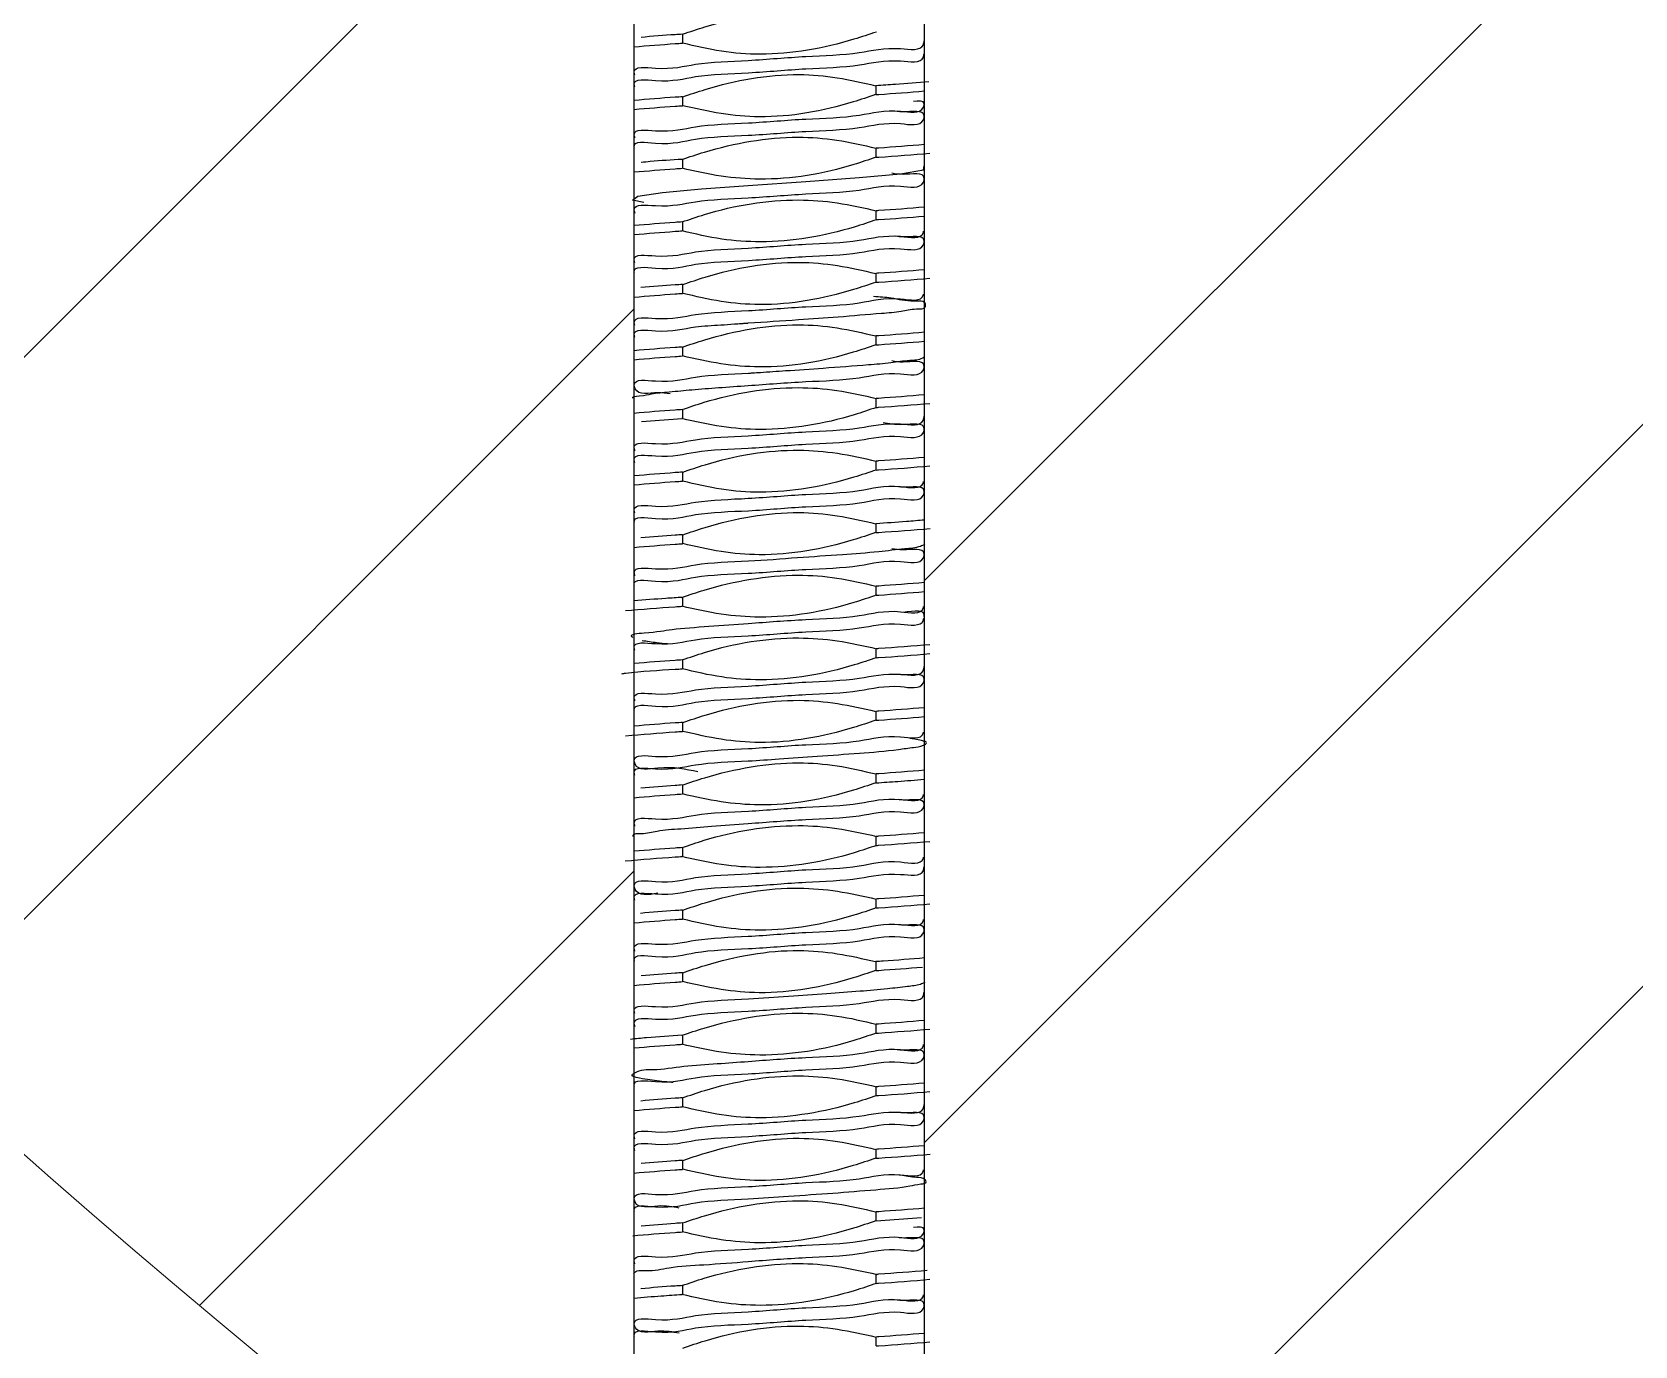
# Model space of a CAD drawing. Header units: millimetres. Extents: x -48 to 1187, y 2 to 839.
# Drawn here: x 561.23 to 574.04, y 127.59 to 138.09 of the extents above; entities that cross this region are included whole.
import ezdxf

# ---------------------------------------------------------------- set-up
doc = ezdxf.new("R2010")
doc.units = ezdxf.units.MM

# ---------------------------------------------------------------- blocks, each defined once
blk = doc.blocks.new('SW_HATCH_5')
at = {"color": 0, "linetype": 'Continuous', "lineweight": 18}
for p, q in [((-84, 1.312), (-69.69, 15.622)), ((-84, 5.803), (-74.181, 15.622)), ((-84, -3.178), (-66.628, 14.194)), ((-94.477, 4.305), (-86.322, 12.461)), ((-92.183, 2.109), (-86.322, 7.971)), ((-89.79, 0.012), (-86.322, 3.481))]:
    blk.add_line(p, q, dxfattribs=at)

msp = doc.modelspace()

# ---------------------------------------------------------------- linework, layer by layer
at = {"color": 7, "linetype": 'Continuous', "lineweight": 25}
for p, q in [((566.039318, 141.530365), (566.039318, 125.187149)), ((568.360919, 123.539153), (568.360919, 141.530365)), ((566.426003, 138.076995), (566.426003, 138.005693)), ((566.426003, 137.576936), (566.426003, 137.505637)), ((567.974264, 137.59435), (567.974264, 137.6656)), ((567.974264, 137.093814), (567.974264, 137.165846)), ((566.426003, 137.076957), (566.426003, 137.005651)), ((567.974264, 136.594441), (567.974264, 136.665748)), ((566.426003, 136.577029), (566.426003, 136.505723)), ((567.974264, 136.09438), (567.974264, 136.165682)), ((566.426003, 136.076957), (566.426003, 136.005653)), ((567.974264, 135.594498), (567.974264, 135.665679)), ((566.426003, 135.577202), (566.426003, 135.505557)), ((567.974264, 135.094324), (567.974264, 135.165922)), ((566.100592, 134.982556), (566.424364, 135.005707)), ((566.426003, 135.076983), (566.426003, 135.005811)), ((567.974264, 134.594418), (567.974264, 134.66572)), ((566.426003, 134.576989), (566.426003, 134.505687)), ((567.974264, 134.094456), (567.974264, 134.165565)), ((566.426003, 134.076957), (566.426003, 134.005539)), ((566.426003, 133.576972), (566.426003, 133.50567)), ((567.974264, 133.593852), (567.974264, 133.665867)), ((566.426003, 133.077025), (566.426003, 133.00572)), ((567.974264, 133.094439), (567.974264, 133.165747)), ((566.426003, 132.576954), (566.426003, 132.50565)), ((567.974264, 132.594375), (567.974264, 132.665677)), ((567.974264, 132.094381), (567.974264, 132.165709)), ((566.426003, 132.077236), (566.426003, 132.005567)), ((567.974264, 131.594358), (567.974264, 131.665917)), ((566.426003, 131.576989), (566.426003, 131.505804)), ((567.974264, 131.094413), (567.974264, 131.165715)), ((566.426003, 131.076984), (566.426003, 131.005682)), ((567.974264, 130.594466), (567.974264, 130.665541)), ((566.426003, 130.576976), (566.426003, 130.505536)), ((567.974264, 130.0939), (567.974264, 130.165884)), ((566.426003, 130.077001), (566.426003, 130.005689)), ((567.974264, 129.594438), (567.974264, 129.665745)), ((566.426003, 129.57702), (566.426003, 129.505716)), ((567.974264, 129.094368), (567.974264, 129.165672)), ((566.426003, 129.076952), (566.426003, 129.005646)), ((566.426003, 128.577266), (566.426003, 128.50558)), ((567.97328, 128.594365), (568.33669, 128.620839)), ((567.974264, 128.594428), (567.974264, 128.665738)), ((566.426003, 128.076995), (566.426003, 128.005791)), ((567.974264, 128.094394), (567.974264, 128.16591)), ((567.974264, 127.594408), (567.974264, 127.66571))]:
    msp.add_line(p, q, dxfattribs=at)
at = {"color": 7, "linetype": 'Continuous', "lineweight": 25, "flags": 128}
msp.add_lwpolyline([(566.118145, 136.731312), (566.028261, 136.752004), (566.070164, 136.782706), (566.268051, 136.812314), (566.579217, 136.840824), (566.952908, 136.86824), (567.41249, 136.899561), (567.839736, 136.930859), (568.169558, 136.962138), (568.35171, 136.993397), (568.358505, 137.024637), (568.358505, 137.024637)], dxfattribs=at)
at = {"color": 7, "linetype": 'Continuous', "lineweight": 18}
msp.add_circle((609.200173, 183.526684), 72.572572, dxfattribs=at)
at = {"color": 7, "linetype": 'Continuous', "lineweight": 25}
for points, knots in [([(566.428179, 138.077029), (566.487453, 138.097414), (566.786247, 138.200176), (567.207353, 138.272547), (567.668964, 138.234861), (567.872139, 138.188957), (567.975188, 138.165674)], [0, 0, 0, 0, 0.119632729, 0.603061123, 0.798675807, 1, 1, 1, 1]), ([(566.426778, 138.077046), (566.407425, 138.07581), (566.296999, 138.06876), (566.186734, 138.059474), (566.095794, 138.051815)], [0, 0, 0, 0, 0.1752604424, 1, 1, 1, 1]), ([(567.975962, 138.094406), (567.916503, 138.07458), (567.61718, 137.974775), (567.197536, 137.898418), (566.734657, 137.932911), (566.530894, 137.981185), (566.427493, 138.005682)], [0, 0, 0, 0, 0.119492151, 0.601531911, 0.797794764, 1, 1, 1, 1]), ([(566.046709, 137.751711), (566.044425, 137.759696), (566.02527, 137.826657), (566.312205, 137.783713), (566.541098, 137.854412), (566.973962, 137.863982), (567.394864, 137.903859), (567.821614, 137.913568), (568.088232, 137.985225), (568.345108, 137.93824), (568.356963, 138.013384), (568.358714, 138.024482)], [0, 0, 0, 0, 0.009810793, 0.082275129, 0.217490878, 0.39539233, 0.589088665, 0.769253239, 0.908649678, 0.986508305, 1, 1, 1, 1]), ([(566.039318, 137.976074), (566.149035, 137.985333), (566.278037, 137.99622), (566.407226, 138.004491), (566.42654, 138.005728)], [0, 0, 0, 0, 0.85050433, 1, 1, 1, 1]), ([(566.045964, 137.65597), (566.044133, 137.662796), (566.026518, 137.728461), (566.313333, 137.684033), (566.541603, 137.75594), (566.975142, 137.765084), (567.395739, 137.805369), (567.823363, 137.814479), (568.087353, 137.887657), (568.345185, 137.838838), (568.356026, 137.911684), (568.357402, 137.920931)], [0, 0, 0, 0, 0.0084527164, 0.0813101633, 0.2171406174, 0.3957944734, 0.5902104563, 0.7709714283, 0.9107206933, 0.988667415, 1, 1, 1, 1]), ([(566.429788, 137.577211), (566.48921, 137.597155), (566.788401, 137.69757), (567.207693, 137.775832), (567.667177, 137.735629), (567.868206, 137.68902), (567.969704, 137.665488)], [0, 0, 0, 0, 0.1201630852, 0.6050248688, 0.8005786243, 1, 1, 1, 1]), ([(568.394447, 137.697194), (568.305772, 137.689735), (568.165256, 137.677917), (568.024539, 137.668841), (567.972625, 137.665493)], [0, 0, 0, 0, 0.6310688055, 1, 1, 1, 1]), ([(566.427374, 137.577025), (566.40819, 137.575798), (566.278722, 137.567518), (566.149442, 137.556626), (566.039318, 137.547348)], [0, 0, 0, 0, 0.148177073, 1, 1, 1, 1]), ([(566.047126, 137.249505), (566.044636, 137.258298), (566.025326, 137.326488), (566.311694, 137.283999), (566.54219, 137.354305), (566.974443, 137.363839), (567.396675, 137.404581), (567.819813, 137.411267), (568.09497, 137.490446), (568.337346, 137.431385), (568.369108, 137.549388), (568.313922, 137.544023), (568.273658, 137.540108)], [0, 0, 0, 0, 0.01035836, 0.08032871, 0.210799164, 0.382399228, 0.569191024, 0.742864485, 0.877149065, 0.95205802, 0.965020769, 1, 1, 1, 1]), ([(567.969793, 137.594171), (567.910416, 137.574125), (567.611319, 137.473148), (567.191689, 137.395848), (566.73243, 137.436388), (566.531536, 137.482595), (566.430176, 137.505909)], [0, 0, 0, 0, 0.120172304, 0.605338021, 0.800873521, 1, 1, 1, 1]), ([(567.972654, 137.594245), (567.980234, 137.594731), (568.109761, 137.603025), (568.239125, 137.613622), (568.360919, 137.623599)], [0, 0, 0, 0, 0.058520199, 1, 1, 1, 1]), ([(566.043282, 137.168234), (566.042634, 137.170758), (566.027373, 137.230213), (566.31757, 137.181769), (566.538446, 137.25707), (566.974523, 137.26476), (567.395272, 137.305366), (567.820023, 137.312782), (568.092572, 137.389226), (568.339801, 137.334308), (568.374349, 137.480051), (568.205585, 137.447235), (568.126858, 137.460633), (568.09997, 137.465209)], [0, 0, 0, 0, 0.002909129, 0.068523667, 0.191051437, 0.352289711, 0.527818615, 0.691134195, 0.817455516, 0.887953603, 0.900170367, 0.96590487, 1, 1, 1, 1]), ([(566.039318, 137.476031), (566.149313, 137.485305), (566.278633, 137.496208), (566.40814, 137.504496), (566.427493, 137.505734)], [0, 0, 0, 0, 0.850564424, 1, 1, 1, 1]), ([(566.422665, 137.076888), (566.482123, 137.096773), (566.781401, 137.196864), (567.201421, 137.271696), (567.665469, 137.238927), (567.870312, 137.190452), (567.974532, 137.165789)], [0, 0, 0, 0, 0.119266536, 0.600327316, 0.79665384, 1, 1, 1, 1]), ([(568.360919, 137.195114), (568.238887, 137.185118), (568.110087, 137.174567), (567.981128, 137.166287), (567.974353, 137.165852)], [0, 0, 0, 0, 0.947462349, 1, 1, 1, 1]), ([(566.424811, 137.076881), (566.339859, 137.071775), (566.23076, 137.065219), (566.121984, 137.054702), (566.097909, 137.052374)], [0, 0, 0, 0, 0.778672092, 1, 1, 1, 1]), ([(567.973757, 137.094444), (567.914484, 137.074017), (567.615721, 136.971054), (567.194376, 136.899787), (566.731551, 136.93595), (566.527276, 136.982121), (566.423321, 137.005618)], [0, 0, 0, 0, 0.119393112, 0.60180003, 0.797356717, 1, 1, 1, 1]), ([(567.974115, 137.093803), (567.980989, 137.09424), (568.124614, 137.103384), (568.268059, 137.115086), (568.404639, 137.126228)], [0, 0, 0, 0, 0.047864655, 1, 1, 1, 1]), ([(566.039318, 136.976004), (566.149005, 136.985268), (566.277501, 136.996122), (566.406183, 137.004381), (566.42502, 137.00559)], [0, 0, 0, 0, 0.853621137, 1, 1, 1, 1]), ([(566.048706, 136.644497), (566.045235, 136.655623), (566.023127, 136.726493), (566.309774, 136.686665), (566.541812, 136.754957), (566.973158, 136.765377), (567.395323, 136.805527), (567.819357, 136.8134), (568.092783, 136.889819), (568.338897, 136.835107), (568.375147, 136.980399), (568.205778, 136.947825), (568.12719, 136.961163), (568.100208, 136.965742)], [0, 0, 0, 0, 0.012105133, 0.077107526, 0.198468994, 0.358186781, 0.532096205, 0.693879473, 0.819061605, 0.888995368, 0.901113132, 0.966048987, 1, 1, 1, 1]), ([(566.424632, 136.576861), (566.483906, 136.597278), (566.782661, 136.700181), (567.204102, 136.770795), (567.668147, 136.73626), (567.873499, 136.68965), (567.978317, 136.665858)], [0, 0, 0, 0, 0.119138385, 0.600485292, 0.796076178, 1, 1, 1, 1]), ([(568.360919, 136.694984), (568.238658, 136.68498), (568.110315, 136.674479), (567.981814, 136.666234), (567.975724, 136.665843)], [0, 0, 0, 0, 0.952609742, 1, 1, 1, 1]), ([(566.425497, 136.576997), (566.406402, 136.575774), (566.27756, 136.567519), (566.148906, 136.556659), (566.039318, 136.547409)], [0, 0, 0, 0, 0.1482029625, 1, 1, 1, 1]), ([(567.978674, 136.594579), (567.919251, 136.574583), (567.62008, 136.473916), (567.19959, 136.40066), (566.734626, 136.432525), (566.528847, 136.480867), (566.423887, 136.505524)], [0, 0, 0, 0, 0.1190529036, 0.5993837348, 0.7956631053, 1, 1, 1, 1]), ([(567.975843, 136.594541), (567.981893, 136.594929), (568.110356, 136.603159), (568.238659, 136.613664), (568.360919, 136.623675)], [0, 0, 0, 0, 0.047095311, 1, 1, 1, 1]), ([(566.043103, 136.169624), (566.042618, 136.171696), (566.028775, 136.230858), (566.317798, 136.181242), (566.539309, 136.257363), (566.975227, 136.264578), (567.395929, 136.305748), (567.820421, 136.313294), (568.092868, 136.389931), (568.339745, 136.334991), (568.374478, 136.480785), (568.21978, 136.449212), (568.148521, 136.459993), (568.130309, 136.462748)], [0, 0, 0, 0, 0.002416893, 0.068978495, 0.193079812, 0.356325204, 0.534013179, 0.699242713, 0.827041583, 0.898358784, 0.910707508, 0.977178633, 1, 1, 1, 1]), ([(566.046739, 136.251884), (566.044418, 136.259805), (566.024871, 136.326531), (566.312249, 136.283794), (566.540566, 136.354418), (566.973783, 136.363845), (567.393997, 136.40444), (567.823092, 136.411757), (568.084214, 136.489396), (568.339803, 136.434947), (568.353161, 136.500044), (568.353886, 136.503575)], [0, 0, 0, 0, 0.009839812, 0.082879563, 0.219293483, 0.398821053, 0.594313069, 0.776174977, 0.916883364, 0.995491005, 1, 1, 1, 1]), ([(566.039318, 136.476103), (566.148876, 136.485354), (566.277441, 136.49621), (566.406193, 136.504456), (566.425228, 136.505675)], [0, 0, 0, 0, 0.852157356, 1, 1, 1, 1]), ([(566.430503, 136.077188), (566.489845, 136.097351), (566.788836, 136.198943), (567.208946, 136.274842), (567.668452, 136.234595), (567.869646, 136.188674), (567.971164, 136.165503)], [0, 0, 0, 0, 0.120104589, 0.605137738, 0.800760695, 1, 1, 1, 1]), ([(568.360919, 136.194929), (568.239006, 136.184949), (568.10981, 136.174372), (567.980453, 136.166077), (567.973161, 136.16561)], [0, 0, 0, 0, 0.943630246, 1, 1, 1, 1]), ([(566.039318, 135.976041), (566.149234, 135.98531), (566.278573, 135.996218), (566.408101, 136.004509), (566.427553, 136.005754)], [0, 0, 0, 0, 0.8498203227, 1, 1, 1, 1]), ([(566.427613, 136.077061), (566.40817, 136.075821), (566.297088, 136.068733), (566.186167, 136.059396), (566.094661, 136.051694)], [0, 0, 0, 0, 0.175030037, 1, 1, 1, 1]), ([(567.97176, 136.094214), (567.912324, 136.074354), (567.613071, 135.974361), (567.193891, 135.8958), (566.733702, 135.934908), (566.532146, 135.982041), (566.430295, 136.005858)], [0, 0, 0, 0, 0.120013519, 0.60425322, 0.800017952, 1, 1, 1, 1]), ([(567.97337, 136.094322), (567.980552, 136.094783), (568.124415, 136.104005), (568.268099, 136.115776), (568.404609, 136.12696)], [0, 0, 0, 0, 0.049926011, 1, 1, 1, 1]), ([(566.045904, 135.656502), (566.04407, 135.663132), (566.026025, 135.728368), (566.314554, 135.683488), (566.480541, 135.74191), (566.703331, 135.750912), (566.823941, 135.760488), (566.887998, 135.764929), (566.920512, 135.767209), (566.936894, 135.768351), (566.94512, 135.76892), (566.949243, 135.769208), (566.951299, 135.769348), (566.952322, 135.76942), (566.952799, 135.769456), (567.08633, 135.777677), (567.325435, 135.795341), (567.682068, 135.818359), (567.951154, 135.843377), (568.168164, 135.857845), (568.267971, 135.887042), (568.37027, 135.878138), (568.369307, 135.950801), (568.228872, 135.934479), (568.11418, 135.970846), (568.001605, 135.977411), (567.953015, 135.980245)], [0, 0, 0, 0, 0.006966806, 0.068547372, 0.183458571, 0.255848345, 0.294628474, 0.314501748, 0.324533968, 0.329571319, 0.332100616, 0.333370598, 0.334000232, 0.334309763, 0.334469861, 0.334512531, 0.477687658, 0.591812942, 0.715981195, 0.771947473, 0.8163242, 0.842646359, 0.850068352, 0.882372641, 0.949229116, 1, 1, 1, 1]), ([(566.046858, 135.750795), (566.044524, 135.759114), (566.025573, 135.826657), (566.311985, 135.783773), (566.541755, 135.854404), (566.974612, 135.863814), (567.394721, 135.904569), (567.824371, 135.911339), (568.083395, 135.990311), (568.33972, 135.934254), (568.352657, 135.99757), (568.353111, 135.999789)], [0, 0, 0, 0, 0.010295952, 0.083587259, 0.220282279, 0.40006842, 0.595788031, 0.777797562, 0.918565361, 0.997144879, 1, 1, 1, 1]), ([(566.426242, 135.577079), (566.485701, 135.596891), (566.785018, 135.696624), (567.204382, 135.774354), (567.665967, 135.737665), (567.868636, 135.689831), (567.971224, 135.665618)], [0, 0, 0, 0, 0.119751532, 0.60282814, 0.798957396, 1, 1, 1, 1]), ([(567.972982, 135.594416), (567.980493, 135.594899), (568.109909, 135.60321), (568.239165, 135.613805), (568.360919, 135.623785)], [0, 0, 0, 0, 0.058032555, 1, 1, 1, 1]), ([(568.360919, 135.69493), (568.239135, 135.68495), (568.10994, 135.674362), (567.980582, 135.666083), (567.973161, 135.665609)], [0, 0, 0, 0, 0.9426323338, 1, 1, 1, 1]), ([(566.426063, 135.577207), (566.407137, 135.576005), (566.278107, 135.567806), (566.149263, 135.557002), (566.039318, 135.547783)], [0, 0, 0, 0, 0.1466779713, 1, 1, 1, 1]), ([(566.039318, 135.475887), (566.149273, 135.485175), (566.278216, 135.496068), (566.407346, 135.50436), (566.426361, 135.505581)], [0, 0, 0, 0, 0.852743252, 1, 1, 1, 1]), ([(566.328669, 135.202937), (566.297867, 135.208022), (566.209186, 135.222663), (566.059528, 135.183916), (566.026895, 135.329664), (566.30781, 135.282219), (566.543065, 135.355787), (566.824929, 135.359075), (566.996996, 135.371245), (567.095934, 135.377932), (567.283278, 135.390671), (567.571715, 135.409806), (567.851256, 135.432223), (568.083898, 135.449576), (568.224437, 135.474352), (568.32374, 135.473189), (568.356704, 135.498644), (568.361664, 135.502474)], [0, 0, 0, 0, 0.037115987, 0.10685991, 0.118921408, 0.184011306, 0.305429244, 0.465042109, 0.478184368, 0.501188282, 0.577196085, 0.690844223, 0.82813636, 0.895477297, 0.953215958, 0.992960747, 1, 1, 1, 1]), ([(567.970687, 135.594277), (567.911391, 135.573974), (567.612519, 135.471644), (567.191787, 135.397774), (566.731318, 135.43685), (566.529204, 135.482648), (566.427017, 135.505803)], [0, 0, 0, 0, 0.119878852, 0.604224711, 0.799898738, 1, 1, 1, 1]), ([(566.032732, 135.169037), (566.031951, 135.169662), (566.016571, 135.181984), (566.121166, 135.188333), (566.181999, 135.20715), (566.339117, 135.2208), (566.511207, 135.23743), (566.723506, 135.25354), (567.026365, 135.274231), (567.396889, 135.304474), (567.818781, 135.313501), (568.092682, 135.389713), (568.338953, 135.33496), (568.375072, 135.480356), (568.2057, 135.447734), (568.127079, 135.461076), (568.100119, 135.465652)], [0, 0, 0, 0, 0.001094523, 0.021552545, 0.059270787, 0.113482012, 0.182461696, 0.26368252, 0.353877474, 0.528924354, 0.691812937, 0.817854244, 0.888258753, 0.900455185, 0.965865091, 1, 1, 1, 1]), ([(566.421771, 135.076774), (566.481126, 135.096969), (566.780069, 135.198683), (567.201113, 135.2702), (567.666436, 135.23808), (567.872765, 135.190328), (567.978227, 135.16592)], [0, 0, 0, 0, 0.11892981, 0.598997952, 0.795032833, 1, 1, 1, 1]), ([(567.975515, 135.094404), (567.981605, 135.094794), (568.124554, 135.10394), (568.267325, 135.115618), (568.404013, 135.126799)], [0, 0, 0, 0, 0.042600751, 1, 1, 1, 1]), ([(568.360919, 135.195188), (568.238629, 135.185173), (568.110276, 135.174661), (567.981764, 135.166402), (567.975694, 135.166012)], [0, 0, 0, 0, 0.952767989, 1, 1, 1, 1]), ([(566.046232, 134.655049), (566.044228, 134.662278), (566.025925, 134.728315), (566.312812, 134.684514), (566.541073, 134.755901), (566.974055, 134.765068), (567.39563, 134.805593), (567.819843, 134.81342), (568.092725, 134.889728), (568.339338, 134.835237), (568.37468, 134.980303), (568.172193, 134.944189), (568.076097, 134.963364), (568.029696, 134.972623)], [0, 0, 0, 0, 0.007823678, 0.071465153, 0.190199286, 0.346387283, 0.516442298, 0.674606267, 0.796966998, 0.865300968, 0.877143487, 0.940676719, 1, 1, 1, 1]), ([(566.047454, 134.748852), (566.044711, 134.757814), (566.023909, 134.825785), (566.311435, 134.784291), (566.540627, 134.854024), (566.973332, 134.864093), (567.394402, 134.903944), (567.821397, 134.913721), (568.088044, 134.985477), (568.34522, 134.93841), (568.356953, 135.013601), (568.358684, 135.024693)], [0, 0, 0, 0, 0.010974193, 0.083226548, 0.218198641, 0.395877238, 0.589405435, 0.769443403, 0.908739325, 0.986537142, 1, 1, 1, 1]), ([(566.424483, 135.076884), (566.405597, 135.07567), (566.277093, 135.067412), (566.148776, 135.056557), (566.039318, 135.047298)], [0, 0, 0, 0, 0.146968955, 1, 1, 1, 1]), ([(567.977751, 135.094598), (567.918431, 135.074294), (567.619581, 134.972006), (567.198292, 134.901157), (566.733174, 134.933932), (566.526947, 134.981265), (566.421503, 135.005467)], [0, 0, 0, 0, 0.118951873, 0.599275355, 0.795109914, 1, 1, 1, 1]), ([(566.428656, 134.577054), (566.48794, 134.597417), (566.786761, 134.700056), (567.207765, 134.772878), (567.66899, 134.734731), (567.87181, 134.688876), (567.974562, 134.665646)], [0, 0, 0, 0, 0.11972292, 0.603458501, 0.799104951, 1, 1, 1, 1]), ([(567.975366, 134.594373), (567.915907, 134.574557), (567.616581, 134.474802), (567.197042, 134.397977), (566.734563, 134.433138), (566.531146, 134.481294), (566.428, 134.505711)], [0, 0, 0, 0, 0.11957104, 0.601932807, 0.798154598, 1, 1, 1, 1]), ([(568.360919, 134.694964), (568.238807, 134.684969), (568.110018, 134.674428), (567.981069, 134.666156), (567.974383, 134.665728)], [0, 0, 0, 0, 0.94815164, 1, 1, 1, 1]), ([(567.974681, 134.594442), (567.981228, 134.594863), (568.124522, 134.60408), (568.267641, 134.615788), (568.404222, 134.62696)], [0, 0, 0, 0, 0.04568701, 1, 1, 1, 1]), ([(566.043043, 134.16977), (566.042583, 134.171724), (566.028689, 134.230719), (566.318193, 134.181019), (566.539446, 134.257296), (566.975672, 134.264554), (567.396343, 134.305843), (567.821001, 134.313369), (568.09291, 134.390206), (568.340287, 134.335066), (568.374083, 134.481295), (568.230479, 134.450363), (568.164916, 134.459068), (568.153853, 134.460537)], [0, 0, 0, 0, 0.002301995, 0.069523511, 0.194857922, 0.359691418, 0.539079313, 0.705845288, 0.834795354, 0.906700738, 0.919138001, 0.986354392, 1, 1, 1, 1]), ([(566.04659, 134.252168), (566.044379, 134.259986), (566.025498, 134.326765), (566.312312, 134.283592), (566.541104, 134.354495), (566.974196, 134.363807), (567.394318, 134.404489), (567.823577, 134.41161), (568.083895, 134.48973), (568.339791, 134.434685), (568.352963, 134.499153), (568.353588, 134.50221)], [0, 0, 0, 0, 0.0097051155, 0.0829004272, 0.2194569169, 0.3991223621, 0.594751883, 0.7766903201, 0.9174563488, 0.9960869204, 1, 1, 1, 1]), ([(566.426957, 134.577051), (566.407574, 134.57581), (566.278245, 134.567531), (566.149104, 134.556635), (566.039318, 134.547371)], [0, 0, 0, 0, 0.149872599, 1, 1, 1, 1]), ([(566.039318, 134.476069), (566.149065, 134.48533), (566.278126, 134.496221), (566.407375, 134.504495), (566.426719, 134.505734)], [0, 0, 0, 0, 0.850342674, 1, 1, 1, 1]), ([(566.42946, 134.077204), (566.488884, 134.097119), (566.788092, 134.197392), (567.207321, 134.275819), (567.666974, 134.23588), (567.868121, 134.189115), (567.969704, 134.165497)], [0, 0, 0, 0, 0.120120932, 0.604833677, 0.800432263, 1, 1, 1, 1]), ([(567.969704, 134.094175), (567.910338, 134.074093), (567.611272, 133.972929), (567.191502, 133.896029), (566.732219, 133.936544), (566.531281, 133.982646), (566.429907, 134.005904)], [0, 0, 0, 0, 0.1201608, 0.605335506, 0.800890962, 1, 1, 1, 1]), ([(568.360919, 134.194629), (568.31271, 134.190362), (568.183412, 134.178917), (568.053868, 134.170646), (567.972625, 134.165458)], [0, 0, 0, 0, 0.372848681, 1, 1, 1, 1]), ([(567.972625, 134.09435), (567.980284, 134.094841), (568.124575, 134.104094), (568.268685, 134.115919), (568.405146, 134.127116)], [0, 0, 0, 0, 0.053082701, 1, 1, 1, 1]), ([(566.042596, 133.671211), (566.042222, 133.672723), (566.027861, 133.730745), (566.318599, 133.681096), (566.537852, 133.757404), (566.97461, 133.764646), (567.395179, 133.805427), (567.82001, 133.812824), (568.092551, 133.889293), (568.339794, 133.834359), (568.374347, 133.980086), (568.205596, 133.947283), (568.126874, 133.960675), (568.09997, 133.965252)], [0, 0, 0, 0, 0.0017572892, 0.0674249833, 0.190071524, 0.3514959693, 0.5272741467, 0.6907677901, 0.8172356549, 0.8878266318, 0.9000554473, 0.965842858, 1, 1, 1, 1]), ([(566.039318, 133.975882), (566.149372, 133.985177), (566.278662, 133.996096), (566.40814, 134.004395), (566.427404, 134.00563)], [0, 0, 0, 0, 0.851221026, 1, 1, 1, 1]), ([(566.047126, 133.749386), (566.044652, 133.75823), (566.025534, 133.826565), (566.311726, 133.783996), (566.542651, 133.854125), (566.95062, 133.86426), (567.333792, 133.894638), (567.682465, 133.918438), (567.968689, 133.939041), (568.175564, 133.965005), (568.301768, 133.974009), (568.351636, 133.995804), (568.362707, 134.000642)], [0, 0, 0, 0, 0.010871989, 0.084010569, 0.220359536, 0.399646306, 0.566630986, 0.718306219, 0.841921672, 0.931032459, 0.984689455, 1, 1, 1, 1]), ([(566.427255, 134.077037), (566.40811, 134.075816), (566.297426, 134.068758), (566.186902, 134.059469), (566.095496, 134.051787)], [0, 0, 0, 0, 0.172966617, 1, 1, 1, 1]), ([(566.422248, 133.576861), (566.481694, 133.596774), (566.780946, 133.69702), (567.201102, 133.771345), (567.665484, 133.73897), (567.870649, 133.690497), (567.975128, 133.665813)], [0, 0, 0, 0, 0.119187709, 0.599988419, 0.796298299, 1, 1, 1, 1]), ([(566.424632, 133.576887), (566.381392, 133.574107), (566.252847, 133.565843), (566.124495, 133.554965), (566.039318, 133.547746)], [0, 0, 0, 0, 0.336385252, 1, 1, 1, 1]), ([(567.974353, 133.59447), (567.91508, 133.57404), (567.616317, 133.471063), (567.194923, 133.400061), (566.731696, 133.435716), (566.527064, 133.482005), (566.422814, 133.505586)], [0, 0, 0, 0, 0.119310354, 0.601380727, 0.796922337, 1, 1, 1, 1]), ([(567.974323, 133.593855), (567.981059, 133.594284), (568.110028, 133.602495), (568.238837, 133.612999), (568.360919, 133.622954)], [0, 0, 0, 0, 0.05222536, 1, 1, 1, 1]), ([(568.360919, 133.695137), (568.238877, 133.68514), (568.110147, 133.674595), (567.981257, 133.666316), (567.974562, 133.665886)], [0, 0, 0, 0, 0.948050555, 1, 1, 1, 1]), ([(565.970832, 133.47064), (566.103297, 133.481848), (566.254551, 133.494646), (566.406025, 133.504386), (566.424841, 133.505596)], [0, 0, 0, 0, 0.8757782333, 1, 1, 1, 1]), ([(566.031719, 133.253835), (566.028409, 133.256824), (565.997873, 133.2844), (566.210796, 133.296826), (566.343321, 133.32552), (566.651874, 133.34609), (566.998783, 133.371216), (567.397222, 133.403415), (567.823462, 133.411938), (568.083788, 133.489913), (568.340561, 133.434818), (568.353075, 133.499434), (568.353677, 133.502543)], [0, 0, 0, 0, 0.005209622, 0.048067752, 0.143478048, 0.268342221, 0.401819724, 0.596582307, 0.777742793, 0.917861243, 0.996048559, 1, 1, 1, 1]), ([(568.358207, 133.423403), (568.358393, 133.424189), (568.371835, 133.481156), (568.280122, 133.468993), (568.189675, 133.456998)], [0, 0, 0, 0, 0.013798741, 1, 1, 1, 1]), ([(566.046232, 133.155253), (566.044193, 133.162408), (566.025447, 133.228184), (566.312872, 133.184598), (566.540436, 133.255876), (566.973914, 133.265097), (567.394233, 133.305523), (567.822565, 133.313636), (568.085564, 133.389247), (568.341391, 133.337299), (568.3543, 133.405544), (568.355406, 133.411389)], [0, 0, 0, 0, 0.008901717, 0.081826227, 0.217991443, 0.397162473, 0.592279957, 0.7737682, 0.91420701, 0.992651738, 1, 1, 1, 1]), ([(566.307181, 133.204069), (566.278899, 133.206789), (566.211118, 133.213306), (566.143847, 133.223898), (566.104645, 133.23007)], [0, 0, 0, 0, 0.417258918, 1, 1, 1, 1]), ([(566.425199, 133.076886), (566.484472, 133.097312), (566.783227, 133.200266), (567.204658, 133.27102), (567.668345, 133.235986), (567.873386, 133.189528), (567.977959, 133.165834)], [0, 0, 0, 0, 0.119214559, 0.600876852, 0.796442395, 1, 1, 1, 1]), ([(568.404043, 133.198271), (568.267424, 133.187085), (568.124672, 133.175398), (567.981744, 133.166227), (567.975605, 133.165833)], [0, 0, 0, 0, 0.957045635, 1, 1, 1, 1]), ([(566.425705, 133.077007), (566.406561, 133.07578), (566.277649, 133.067523), (566.148926, 133.056656), (566.039318, 133.047404)], [0, 0, 0, 0, 0.1485082432, 1, 1, 1, 1]), ([(567.978436, 133.094557), (567.919001, 133.074601), (567.619787, 132.974138), (567.199444, 132.90041), (566.734708, 132.932442), (566.529182, 132.980864), (566.424424, 133.005544)], [0, 0, 0, 0, 0.119107331, 0.599627748, 0.795927202, 1, 1, 1, 1]), ([(567.975754, 133.094534), (567.981834, 133.094924), (568.124712, 133.104096), (568.267414, 133.115776), (568.404043, 133.126959)], [0, 0, 0, 0, 0.042552198, 1, 1, 1, 1]), ([(565.943712, 132.966686), (565.95274, 132.96805), (566.093156, 132.98927), (566.254716, 132.994321), (566.406358, 133.004414), (566.425437, 133.005684)], [0, 0, 0, 0, 0.056659404, 0.881309629, 1, 1, 1, 1]), ([(566.043133, 132.669477), (566.042636, 132.6716), (566.028765, 132.730835), (566.317763, 132.681272), (566.539377, 132.757346), (566.975275, 132.764578), (567.395998, 132.805756), (567.820458, 132.813267), (568.09297, 132.889993), (568.339707, 132.834914), (568.374609, 132.980925), (568.230322, 132.950189), (568.164636, 132.958978), (568.153286, 132.960496)], [0, 0, 0, 0, 0.002496905, 0.069652371, 0.194884015, 0.359585829, 0.538859185, 0.705562896, 0.834501987, 0.906444044, 0.918899745, 0.985986877, 1, 1, 1, 1]), ([(566.047335, 132.749271), (566.044679, 132.758152), (566.02435, 132.826143), (566.311507, 132.784287), (566.540996, 132.854166), (566.973566, 132.864068), (567.394602, 132.903837), (567.821371, 132.913573), (568.088179, 132.985226), (568.344973, 132.938236), (568.356972, 133.013384), (568.358743, 133.024482)], [0, 0, 0, 0, 0.010866343, 0.083189575, 0.218219618, 0.395913345, 0.589422046, 0.769426372, 0.90870731, 0.986517456, 1, 1, 1, 1]), ([(566.430563, 132.577201), (566.489917, 132.597328), (566.788948, 132.698728), (567.208905, 132.775096), (567.668286, 132.734686), (567.86934, 132.688696), (567.970777, 132.665493)], [0, 0, 0, 0, 0.120136201, 0.605262412, 0.800845225, 1, 1, 1, 1]), ([(568.360919, 132.694924), (568.239036, 132.684945), (568.10979, 132.674362), (567.980383, 132.666067), (567.973012, 132.665595)], [0, 0, 0, 0, 0.94303781, 1, 1, 1, 1]), ([(566.427642, 132.57706), (566.40821, 132.575816), (566.278653, 132.567523), (566.149283, 132.556616), (566.039318, 132.547345)], [0, 0, 0, 0, 0.149991913, 1, 1, 1, 1]), ([(567.971283, 132.594198), (567.911859, 132.574315), (567.612628, 132.474196), (567.193447, 132.395654), (566.73353, 132.435188), (566.532191, 132.482148), (566.430474, 132.505873)], [0, 0, 0, 0, 0.120058856, 0.604550073, 0.80021766, 1, 1, 1, 1]), ([(567.973191, 132.594306), (567.980463, 132.594772), (568.10981, 132.603056), (568.238996, 132.613636), (568.360919, 132.623622)], [0, 0, 0, 0, 0.056220205, 1, 1, 1, 1]), ([(565.971518, 132.47071), (566.104042, 132.481908), (566.255991, 132.494747), (566.40816, 132.504505), (566.427613, 132.505752)], [0, 0, 0, 0, 0.872167728, 1, 1, 1, 1]), ([(566.046292, 132.154867), (566.044245, 132.162092), (566.025564, 132.228044), (566.313057, 132.184428), (566.540757, 132.255799), (566.898006, 132.263333), (567.217386, 132.288234), (567.514392, 132.307039), (567.833469, 132.332136), (568.086314, 132.349517), (568.262652, 132.378205), (568.330569, 132.381658), (568.39476, 132.416785), (568.308444, 132.440993), (568.269338, 132.445844), (568.242455, 132.449178)], [0, 0, 0, 0, 0.008423855, 0.076896587, 0.204710762, 0.37282743, 0.470567608, 0.592171627, 0.726498765, 0.850930949, 0.899092435, 0.931387397, 0.943903929, 0.961438266, 1, 1, 1, 1]), ([(566.550786, 132.181598), (566.454339, 132.202834), (566.302566, 132.236253), (566.059512, 132.184045), (566.026947, 132.32923), (566.307587, 132.282256), (566.5438, 132.355082), (566.974039, 132.363593), (567.39497, 132.404606), (567.824403, 132.411394), (568.083456, 132.490164), (568.340138, 132.434353), (568.352795, 132.498086), (568.35329, 132.500578)], [0, 0, 0, 0, 0.112221353, 0.176597094, 0.187740227, 0.247879838, 0.360037019, 0.507546834, 0.668118458, 0.817431698, 0.93291991, 0.997377483, 1, 1, 1, 1]), ([(566.425646, 132.077049), (566.485105, 132.096861), (566.784425, 132.196593), (567.203858, 132.273939), (567.66583, 132.237941), (567.868819, 132.189951), (567.971641, 132.165642)], [0, 0, 0, 0, 0.1196734288, 0.6024383385, 0.7986180799, 1, 1, 1, 1]), ([(568.360919, 132.194962), (568.239095, 132.184984), (568.109959, 132.174407), (567.980661, 132.166117), (567.97334, 132.165648)], [0, 0, 0, 0, 0.943373857, 1, 1, 1, 1]), ([(566.425854, 132.077226), (566.406928, 132.076028), (566.296583, 132.069043), (566.186396, 132.059825), (566.095108, 132.052189)], [0, 0, 0, 0, 0.1715159254, 1, 1, 1, 1]), ([(567.971075, 132.094301), (567.911779, 132.07397), (567.61293, 131.971499), (567.192073, 131.898103), (566.73128, 131.936783), (566.528856, 131.982595), (566.42642, 132.005777)], [0, 0, 0, 0, 0.1198196406, 0.6038924432, 0.7995518821, 1, 1, 1, 1]), ([(567.973131, 132.094307), (568.031356, 132.098078), (568.159201, 132.106357), (568.286886, 132.116817), (568.356419, 132.122513)], [0, 0, 0, 0, 0.455434871, 1, 1, 1, 1]), ([(566.031182, 131.668575), (566.031441, 131.669628), (566.037086, 131.692538), (566.129096, 131.684381), (566.23745, 131.717394), (566.434744, 131.72835), (566.673858, 131.750985), (567.008774, 131.772435), (567.396682, 131.804604), (567.818706, 131.813465), (568.092852, 131.889876), (568.338688, 131.834842), (568.375442, 131.980604), (568.230556, 131.950147), (568.164963, 131.958934), (568.153584, 131.960459)], [0, 0, 0, 0, 0.001247569, 0.02715638, 0.077112477, 0.151171825, 0.247240233, 0.360899856, 0.539692204, 0.706065925, 0.834803979, 0.90672634, 0.919182289, 0.985979512, 1, 1, 1, 1]), ([(566.039318, 131.975898), (566.149204, 131.985182), (566.278077, 131.996069), (566.407137, 132.004357), (566.426152, 132.005578)], [0, 0, 0, 0, 0.852663872, 1, 1, 1, 1]), ([(566.047454, 131.748976), (566.044771, 131.758168), (566.024745, 131.826768), (566.311542, 131.784658), (566.54203, 131.85445), (566.974793, 131.863798), (567.395008, 131.904576), (567.824925, 131.911367), (568.083355, 131.990262), (568.340677, 131.934309), (568.352883, 131.997997), (568.353349, 132.000431)], [0, 0, 0, 0, 0.011322732, 0.084504319, 0.221065701, 0.400645367, 0.596157508, 0.777940574, 0.918501129, 0.996884634, 1, 1, 1, 1]), ([(566.422069, 131.576778), (566.481402, 131.597025), (566.780286, 131.699016), (567.201454, 131.770182), (567.666724, 131.737813), (567.873048, 131.690242), (567.978525, 131.665923)], [0, 0, 0, 0, 0.118922235, 0.599068323, 0.795035479, 1, 1, 1, 1]), ([(568.360919, 131.695183), (568.238619, 131.685163), (568.110296, 131.674649), (567.981814, 131.666403), (567.975784, 131.666016)], [0, 0, 0, 0, 0.953066555, 1, 1, 1, 1]), ([(566.424573, 131.576898), (566.405657, 131.575682), (566.277123, 131.567422), (566.148776, 131.556565), (566.039318, 131.547306)], [0, 0, 0, 0, 0.147166721, 1, 1, 1, 1]), ([(567.978138, 131.594608), (567.918796, 131.574351), (567.619904, 131.472321), (567.198714, 131.401197), (566.733471, 131.433639), (566.52716, 131.481165), (566.421682, 131.505463)], [0, 0, 0, 0, 0.118946184, 0.599108515, 0.795040163, 1, 1, 1, 1]), ([(567.975664, 131.594447), (567.981695, 131.594833), (568.124574, 131.603978), (568.267275, 131.615654), (568.403954, 131.626837)], [0, 0, 0, 0, 0.042204297, 1, 1, 1, 1]), ([(565.970117, 131.470779), (566.102502, 131.48197), (566.253865, 131.494765), (566.405448, 131.504487), (566.424454, 131.505705)], [0, 0, 0, 0, 0.874622745, 1, 1, 1, 1]), ([(566.045934, 131.156409), (566.04409, 131.163145), (566.02619, 131.228543), (566.31327, 131.184234), (566.540908, 131.256009), (566.97438, 131.265116), (567.394968, 131.305247), (567.822171, 131.314521), (568.087588, 131.387188), (568.344404, 131.338933), (568.356251, 131.412304), (568.35782, 131.422015)], [0, 0, 0, 0, 0.008350918, 0.081078279, 0.216752877, 0.395221167, 0.589520957, 0.770221792, 0.91002759, 0.98809155, 1, 1, 1, 1]), ([(566.231394, 131.211791), (566.153223, 131.199134), (566.061499, 131.184284), (566.025305, 131.328363), (566.307736, 131.282655), (566.542256, 131.354803), (566.972952, 131.363676), (567.393879, 131.40471), (567.823379, 131.411519), (568.083346, 131.490515), (568.338906, 131.43449), (568.352526, 131.497676), (568.352992, 131.499836)], [0, 0, 0, 0, 0.07275575, 0.085368936, 0.152918798, 0.279106256, 0.445220659, 0.626153111, 0.794461707, 0.924691653, 0.99742593, 1, 1, 1, 1]), ([(566.429103, 131.077081), (566.488388, 131.097418), (566.787225, 131.199932), (567.208115, 131.273209), (567.668988, 131.234625), (567.871481, 131.188806), (567.973966, 131.165616)], [0, 0, 0, 0, 0.119788719, 0.603814115, 0.799483908, 1, 1, 1, 1]), ([(568.360919, 131.194958), (568.238837, 131.184964), (568.109968, 131.174415), (567.98094, 131.166143), (567.974144, 131.165707)], [0, 0, 0, 0, 0.9473367538, 1, 1, 1, 1]), ([(566.427106, 131.077055), (566.407703, 131.075816), (566.296114, 131.068691), (566.184687, 131.059308), (566.092634, 131.051557)], [0, 0, 0, 0, 0.173878392, 1, 1, 1, 1]), ([(567.97477, 131.094344), (567.915301, 131.074533), (567.615966, 130.974816), (567.196514, 130.89754), (566.734452, 130.933388), (566.531388, 130.981409), (566.428507, 131.005738)], [0, 0, 0, 0, 0.1196708977, 0.6023540947, 0.7985357927, 1, 1, 1, 1]), ([(567.974443, 131.094424), (567.981099, 131.094851), (568.124495, 131.104041), (568.267712, 131.115773), (568.404281, 131.126961)], [0, 0, 0, 0, 0.0464167766, 1, 1, 1, 1]), ([(566.043192, 130.669042), (566.042672, 130.671243), (566.02863, 130.730588), (566.317874, 130.68118), (566.539575, 130.757218), (566.975628, 130.764584), (567.396358, 130.805847), (567.821039, 130.813378), (568.092888, 130.890222), (568.340345, 130.835076), (568.373999, 130.981319), (568.230493, 130.950371), (568.164949, 130.959072), (568.153912, 130.960537)], [0, 0, 0, 0, 0.002588041, 0.069781474, 0.195096251, 0.35988871, 0.539231867, 0.705967841, 0.834885677, 0.906761652, 0.919193406, 0.986392735, 1, 1, 1, 1]), ([(566.046977, 130.750334), (566.044546, 130.758823), (566.025165, 130.826492), (566.311793, 130.783938), (566.54143, 130.854334), (566.974185, 130.863864), (567.394432, 130.904459), (567.823563, 130.911667), (568.084096, 130.9896), (568.339836, 130.934801), (568.353049, 130.99946), (568.353707, 131.002679)], [0, 0, 0, 0, 0.010490482, 0.083625124, 0.220070129, 0.399555769, 0.594976889, 0.776733247, 0.9173584, 0.995885346, 1, 1, 1, 1]), ([(566.039318, 130.976064), (566.149094, 130.985327), (566.278215, 130.996222), (566.407524, 131.0045), (566.426897, 131.00574)], [0, 0, 0, 0, 0.850181195, 1, 1, 1, 1]), ([(566.429043, 130.577192), (566.488478, 130.59708), (566.787714, 130.697211), (567.206906, 130.775752), (567.666772, 130.736145), (567.868075, 130.689215), (567.969764, 130.665509)], [0, 0, 0, 0, 0.1200870557, 0.6046044184, 0.8002664235, 1, 1, 1, 1]), ([(568.360919, 130.695218), (568.250747, 130.685891), (568.121398, 130.674941), (567.991858, 130.666663), (567.972654, 130.665436)], [0, 0, 0, 0, 0.8517521364, 1, 1, 1, 1]), ([(566.046441, 130.25271), (566.044349, 130.26035), (566.026074, 130.327102), (566.312762, 130.283392), (566.542022, 130.354518), (566.925458, 130.363138), (567.26822, 130.390298), (567.567296, 130.409621), (567.83007, 130.429691), (568.046157, 130.447145), (568.206011, 130.467272), (568.308679, 130.47788), (568.35349, 130.495616), (568.366015, 130.500574)], [0, 0, 0, 0, 0.009455096, 0.082600568, 0.218975137, 0.398266618, 0.534651818, 0.663756894, 0.777433582, 0.87015233, 0.938889623, 0.982919448, 1, 1, 1, 1]), ([(566.039318, 130.475873), (566.149373, 130.485165), (566.278623, 130.496078), (566.408061, 130.504386), (566.427285, 130.50562)], [0, 0, 0, 0, 0.851481843, 1, 1, 1, 1]), ([(566.427106, 130.577046), (566.408001, 130.575829), (566.297953, 130.56882), (566.188065, 130.559586), (566.097254, 130.551955)], [0, 0, 0, 0, 0.1736055044, 1, 1, 1, 1]), ([(567.969704, 130.594185), (567.91034, 130.574066), (567.611302, 130.472721), (567.191388, 130.39624), (566.732037, 130.436676), (566.531006, 130.482685), (566.42958, 130.505897)], [0, 0, 0, 0, 0.120156822, 0.60527565, 0.800850174, 1, 1, 1, 1]), ([(567.972625, 130.59436), (567.980294, 130.594852), (568.104163, 130.602799), (568.227877, 130.61294), (568.343932, 130.622454)], [0, 0, 0, 0, 0.061914865, 1, 1, 1, 1]), ([(566.048795, 130.144473), (566.045268, 130.1556), (566.022829, 130.226392), (566.309864, 130.186712), (566.541619, 130.254893), (566.973377, 130.265551), (567.394618, 130.304878), (567.822032, 130.31405), (568.087287, 130.386745), (568.344614, 130.338218), (568.356184, 130.41153), (568.3577, 130.421139)], [0, 0, 0, 0, 0.013470745, 0.085702423, 0.220619358, 0.39819781, 0.591543656, 0.771424581, 0.910596194, 0.988282019, 1, 1, 1, 1]), ([(566.421891, 130.076835), (566.481325, 130.096783), (566.780542, 130.197206), (567.200849, 130.271035), (567.665522, 130.238957), (567.870986, 130.190521), (567.975694, 130.165838)], [0, 0, 0, 0, 0.119118711, 0.599685682, 0.795992172, 1, 1, 1, 1]), ([(567.974532, 130.093915), (567.981188, 130.09434), (568.124623, 130.103493), (568.26788, 130.115176), (568.40449, 130.126318)], [0, 0, 0, 0, 0.046404238, 1, 1, 1, 1]), ([(568.360919, 130.195154), (568.238807, 130.185148), (568.110147, 130.174605), (567.981327, 130.166337), (567.97477, 130.165916)], [0, 0, 0, 0, 0.949102335, 1, 1, 1, 1]), ([(566.424513, 130.076908), (566.329802, 130.071177), (566.192186, 130.062851), (566.055067, 130.048647), (566.012317, 130.044218)], [0, 0, 0, 0, 0.6882242369, 1, 1, 1, 1]), ([(566.351915, 129.699467), (566.335856, 129.700882), (566.268239, 129.706841), (566.160819, 129.720756), (566.086229, 129.731952), (566.009792, 129.753776), (566.088969, 129.807541), (566.218898, 129.795784), (566.446438, 129.834971), (566.697656, 129.849357), (567.02424, 129.87326), (567.396264, 129.903335), (567.823561, 129.91204), (568.083921, 129.989783), (568.340659, 129.93495), (568.353183, 129.999874), (568.353826, 130.003206)], [0, 0, 0, 0, 0.018089083, 0.076167132, 0.111029147, 0.124899882, 0.133917821, 0.191671446, 0.282486807, 0.38231532, 0.474565614, 0.645548157, 0.804598903, 0.927625111, 0.996285676, 1, 1, 1, 1]), ([(566.039318, 129.976056), (566.148915, 129.985315), (566.277302, 129.996161), (566.405875, 130.0044), (566.424692, 130.005605)], [0, 0, 0, 0, 0.8536517368, 1, 1, 1, 1]), ([(567.974919, 130.094496), (567.915656, 130.074069), (567.616909, 129.971091), (567.195483, 129.900317), (566.731867, 129.93546), (566.526892, 129.981885), (566.422367, 130.005559)], [0, 0, 0, 0, 0.119213399, 0.600957019, 0.796512897, 1, 1, 1, 1]), ([(566.043341, 129.668124), (566.042701, 129.670714), (566.02794, 129.730376), (566.317119, 129.681767), (566.538663, 129.757145), (566.974324, 129.76466), (567.395126, 129.805712), (567.819471, 129.813367), (568.09281, 129.889815), (568.338902, 129.835116), (568.375146, 129.980401), (568.205778, 129.947825), (568.12719, 129.961165), (568.100208, 129.965745)], [0, 0, 0, 0, 0.002977315, 0.068592803, 0.191089628, 0.352275446, 0.52779562, 0.691065996, 0.817396189, 0.887966482, 0.900197173, 0.965734463, 1, 1, 1, 1]), ([(566.425795, 129.576912), (566.485068, 129.597342), (566.783822, 129.700315), (567.205219, 129.771268), (567.668525, 129.735726), (567.873233, 129.689408), (567.977542, 129.665807)], [0, 0, 0, 0, 0.1192942853, 0.6012823845, 0.7968334973, 1, 1, 1, 1]), ([(568.360919, 129.694981), (568.238688, 129.684976), (568.110256, 129.674463), (567.981665, 129.666218), (567.975456, 129.66582)], [0, 0, 0, 0, 0.95171578, 1, 1, 1, 1]), ([(567.975635, 129.594525), (567.981764, 129.594919), (568.124682, 129.60409), (568.267424, 129.615775), (568.404043, 129.62696)], [0, 0, 0, 0, 0.042887863, 1, 1, 1, 1]), ([(566.045994, 129.156094), (566.044139, 129.162944), (566.026359, 129.228592), (566.313288, 129.184218), (566.541421, 129.256026), (566.974655, 129.265013), (567.396222, 129.305644), (567.820504, 129.313282), (568.092976, 129.389991), (568.339767, 129.334913), (568.374529, 129.480959), (568.230281, 129.45018), (568.164589, 129.458976), (568.153256, 129.460493)], [0, 0, 0, 0, 0.007783653, 0.074594742, 0.199163028, 0.362992407, 0.541327607, 0.707159843, 0.835392957, 0.906942558, 0.919329812, 0.986084149, 1, 1, 1, 1]), ([(566.046977, 129.250735), (566.044531, 129.259078), (566.024786, 129.326398), (566.311884, 129.283984), (566.540878, 129.354302), (566.973657, 129.364022), (567.394629, 129.40385), (567.821393, 129.413571), (568.088192, 129.485222), (568.344973, 129.438237), (568.356972, 129.513384), (568.358743, 129.524482)], [0, 0, 0, 0, 0.010236985, 0.082607145, 0.217724725, 0.395546304, 0.58916806, 0.769289182, 0.908647942, 0.986508708, 1, 1, 1, 1]), ([(566.039318, 129.476095), (566.148916, 129.485347), (566.27762, 129.496212), (566.406511, 129.504468), (566.425646, 129.505694)], [0, 0, 0, 0, 0.8515459345, 1, 1, 1, 1]), ([(566.425914, 129.577015), (566.406729, 129.575789), (566.296055, 129.568719), (566.185541, 129.559409), (566.094184, 129.551712)], [0, 0, 0, 0, 0.173340447, 1, 1, 1, 1]), ([(567.978078, 129.594533), (567.918642, 129.574612), (567.619406, 129.474317), (567.199212, 129.400116), (566.734765, 129.432413), (566.529538, 129.480882), (566.42502, 129.505567)], [0, 0, 0, 0, 0.119160081, 0.599922786, 0.79624746, 1, 1, 1, 1]), ([(566.430563, 129.077209), (566.489928, 129.0973), (566.788981, 129.198506), (567.208781, 129.275316), (567.668074, 129.234812), (567.869035, 129.188731), (567.970419, 129.165484)], [0, 0, 0, 0, 0.120161246, 0.605314813, 0.800882527, 1, 1, 1, 1]), ([(567.970896, 129.094185), (567.911472, 129.074277), (567.612254, 128.974033), (567.193034, 128.895575), (566.733337, 128.935452), (566.532165, 128.982251), (566.430563, 129.005887)], [0, 0, 0, 0, 0.120110403, 0.604797549, 0.800401937, 1, 1, 1, 1]), ([(568.360919, 129.194919), (568.239065, 129.184941), (568.10978, 129.174354), (567.980334, 129.166059), (567.972893, 129.165582)], [0, 0, 0, 0, 0.942518148, 1, 1, 1, 1]), ([(567.973042, 129.09429), (567.980393, 129.09476), (568.124416, 129.103986), (568.268258, 129.115774), (568.404758, 129.12696)], [0, 0, 0, 0, 0.051043362, 1, 1, 1, 1]), ([(566.043252, 128.668433), (566.04265, 128.670855), (566.027872, 128.730314), (566.317668, 128.681523), (566.538806, 128.75704), (566.925603, 128.764092), (567.283649, 128.793072), (567.62781, 128.814573), (567.942245, 128.841788), (568.197326, 128.859851), (568.306449, 128.887315), (568.385337, 128.894953), (568.35419, 128.942308), (568.273853, 128.936597), (568.207313, 128.955833), (568.160226, 128.960402), (568.156594, 128.960755)], [0, 0, 0, 0, 0.002828767, 0.069432891, 0.193737754, 0.357250117, 0.482024775, 0.619005525, 0.752156875, 0.85817723, 0.892532266, 0.910267021, 0.917943654, 0.945197502, 0.995773859, 1, 1, 1, 1]), ([(566.039318, 128.976034), (566.149273, 128.985308), (566.278642, 128.996219), (566.4082, 129.004507), (566.427642, 129.005751)], [0, 0, 0, 0, 0.849931794, 1, 1, 1, 1]), ([(566.400343, 128.695866), (566.348003, 128.705859), (566.239056, 128.726661), (566.059339, 128.68386), (566.027051, 128.829354), (566.307525, 128.782162), (566.543879, 128.855124), (566.974061, 128.863593), (567.395107, 128.904551), (567.824274, 128.91157), (568.083972, 128.989744), (568.340431, 128.934686), (568.353074, 128.999195), (568.353677, 129.002273)], [0, 0, 0, 0, 0.062795297, 0.130708537, 0.142464684, 0.205919906, 0.324240417, 0.479867216, 0.649262624, 0.806792001, 0.928615677, 0.99659375, 1, 1, 1, 1]), ([(566.427642, 129.077058), (566.40822, 129.075818), (566.297615, 129.068757), (566.187171, 129.059464), (566.096121, 129.051803)], [0, 0, 0, 0, 0.175606155, 1, 1, 1, 1]), ([(566.42502, 128.57702), (566.484489, 128.596835), (566.783821, 128.696569), (567.203338, 128.773509), (567.66572, 128.738197), (567.869061, 128.69007), (567.972148, 128.665671)], [0, 0, 0, 0, 0.119606761, 0.602023625, 0.798239855, 1, 1, 1, 1]), ([(566.425646, 128.577243), (566.406789, 128.57605), (566.296911, 128.569097), (566.187191, 128.559924), (566.0963, 128.552325)], [0, 0, 0, 0, 0.171612699, 1, 1, 1, 1]), ([(567.971522, 128.594326), (567.912227, 128.573969), (567.613394, 128.471374), (567.192422, 128.398432), (566.731279, 128.436686), (566.528527, 128.482527), (566.425824, 128.505748)], [0, 0, 0, 0, 0.1197539181, 0.6035369073, 0.7991733574, 1, 1, 1, 1]), ([(568.360919, 128.694994), (568.239056, 128.685009), (568.109969, 128.674432), (567.980721, 128.666153), (567.973489, 128.665689)], [0, 0, 0, 0, 0.944044086, 1, 1, 1, 1]), ([(566.029185, 128.475117), (566.142437, 128.48469), (566.274616, 128.495864), (566.406988, 128.50436), (566.425944, 128.505576)], [0, 0, 0, 0, 0.8568005568, 1, 1, 1, 1]), ([(566.037232, 128.172489), (566.037604, 128.173186), (566.053363, 128.202672), (566.176853, 128.186817), (566.343547, 128.231301), (566.626092, 128.243386), (566.986853, 128.272505), (567.397129, 128.304138), (567.818574, 128.313602), (568.092889, 128.389899), (568.338627, 128.33489), (568.375524, 128.480621), (568.230575, 128.450186), (568.164981, 128.458969), (568.153584, 128.460495)], [0, 0, 0, 0, 0.000919274, 0.038893614, 0.112350297, 0.220918878, 0.35893675, 0.538283326, 0.705150298, 0.834278967, 0.906431085, 0.918926013, 0.98591383, 1, 1, 1, 1]), ([(566.047037, 128.251597), (566.044587, 128.260064), (566.025018, 128.327678), (566.312078, 128.28476), (566.541684, 128.354935), (566.974365, 128.363629), (567.396505, 128.404661), (567.819813, 128.411285), (568.094866, 128.490518), (568.337496, 128.431411), (568.36903, 128.549468), (568.313845, 128.544081), (568.273568, 128.540149)], [0, 0, 0, 0, 0.010008122, 0.079924747, 0.210411326, 0.382076484, 0.568967753, 0.74272404, 0.87709014, 0.952024355, 0.964985661, 1, 1, 1, 1]), ([(566.422427, 128.076786), (566.481747, 128.09708), (566.780603, 128.19932), (567.201866, 128.270217), (567.66702, 128.237519), (567.873271, 128.190145), (567.978734, 128.165921)], [0, 0, 0, 0, 0.118941903, 0.59923153, 0.795075434, 1, 1, 1, 1]), ([(568.382585, 128.196824), (568.253056, 128.186219), (568.117543, 128.175124), (567.981863, 128.166398), (567.975873, 128.166012)], [0, 0, 0, 0, 0.955849085, 1, 1, 1, 1]), ([(566.424722, 128.076913), (566.405756, 128.075698), (566.295459, 128.068633), (566.185323, 128.059335), (566.094125, 128.051635)], [0, 0, 0, 0, 0.1719519408, 1, 1, 1, 1]), ([(567.978436, 128.094612), (567.919092, 128.074405), (567.620162, 127.97262), (567.199084, 127.901195), (566.733758, 127.933367), (566.527424, 127.981078), (566.42195, 128.005467)], [0, 0, 0, 0, 0.118915942, 0.599008749, 0.795022718, 1, 1, 1, 1]), ([(567.975784, 128.094489), (567.981754, 128.094872), (568.124582, 128.104046), (568.267234, 128.115706), (568.403924, 128.126878)], [0, 0, 0, 0, 0.041802191, 1, 1, 1, 1]), ([(566.042894, 127.670387), (566.04248, 127.672198), (566.029032, 127.730988), (566.317789, 127.681056), (566.539008, 127.757453), (566.974935, 127.764553), (567.39561, 127.805742), (567.82004, 127.81334), (568.092808, 127.889845), (568.339429, 127.83509), (568.374693, 127.980529), (568.20574, 127.947808), (568.127105, 127.961153), (568.100149, 127.965728)], [0, 0, 0, 0, 0.002090417, 0.067855789, 0.190522081, 0.35189031, 0.527560788, 0.690936168, 0.817326107, 0.887894269, 0.900117738, 0.965760111, 1, 1, 1, 1]), ([(566.039318, 127.977127), (566.112216, 127.983174), (566.240542, 127.993818), (566.36904, 128.002115), (566.424543, 128.005698)], [0, 0, 0, 0, 0.56806703, 1, 1, 1, 1]), ([(566.40079, 127.69578), (566.348459, 127.705697), (566.23917, 127.726406), (566.060898, 127.683711), (566.025672, 127.828734), (566.307464, 127.78238), (566.5424, 127.854929), (566.972884, 127.863667), (567.393969, 127.904603), (567.823041, 127.911877), (568.084029, 127.989668), (568.339957, 127.93509), (568.353149, 128.000173), (568.353856, 128.003659)], [0, 0, 0, 0, 0.062569031, 0.130667706, 0.14247103, 0.20569692, 0.323817995, 0.479288385, 0.64862838, 0.806163492, 0.928057394, 0.996146656, 1, 1, 1, 1]), ([(566.42949, 127.577105), (566.488786, 127.597415), (566.787648, 127.699778), (567.208411, 127.773541), (567.668948, 127.73455), (567.871132, 127.688749), (567.97337, 127.665589)], [0, 0, 0, 0, 0.119866771, 0.604146256, 0.799830984, 1, 1, 1, 1]), ([(568.360919, 127.694953), (568.238867, 127.684959), (568.109929, 127.674401), (567.98083, 127.666129), (567.973936, 127.665687)], [0, 0, 0, 0, 0.946595718, 1, 1, 1, 1]), ([(567.974234, 127.594404), (567.980989, 127.594837), (568.124474, 127.604042), (568.267781, 127.615777), (568.404341, 127.626959)], [0, 0, 0, 0, 0.0470803942, 1, 1, 1, 1])]:
    msp.add_open_spline(points, degree=3, knots=knots, dxfattribs=at)

# ---------------------------------------------------------------- block references
at = {"color": 7, "linetype": 'Continuous', "lineweight": 18}
msp.add_blockref('SW_HATCH_5', (652.36094, 127.908351), dxfattribs=at)

doc.saveas('drawing.dxf')
